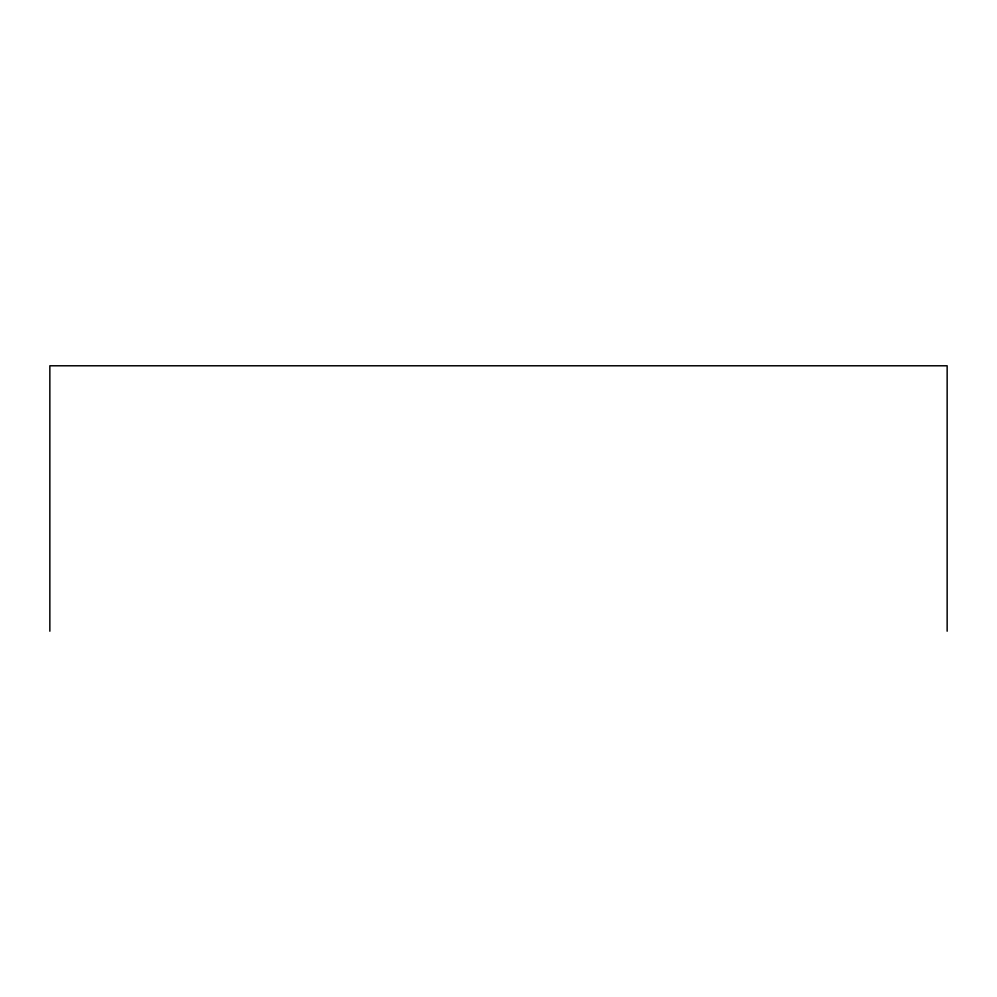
<?xml version="1.0" encoding="UTF-8"?>
<svg xmlns="http://www.w3.org/2000/svg" width="997" height="997" viewBox="0 0 997 997"><rect width="100%" height="100%" fill="white"/><g stroke="black" fill="none" stroke-linecap="round" stroke-linejoin="round"><path stroke-width="1.5" d="M947.15 631.213L947.15 365.787L49.85 365.787L49.85 631.213"/></g></svg>
